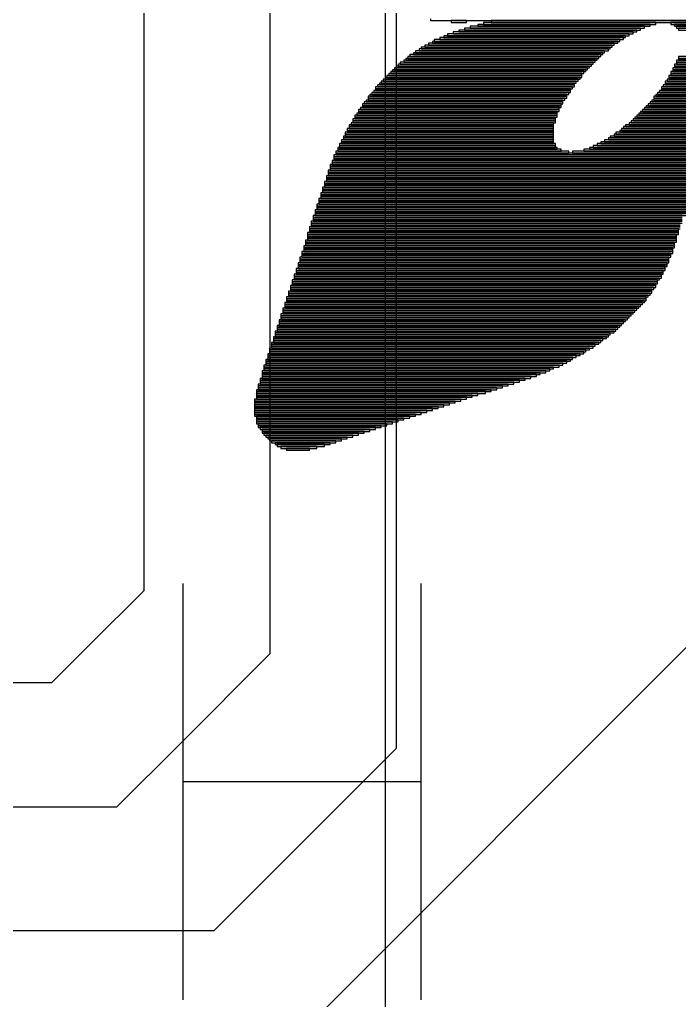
# Model space of a CAD drawing. Extents: x 2.2 to 42.7, y -26.5 to -3.7.
# Drawn here: x 35.696 to 38.353, y -18.917 to -14.969 of the extents above; entities that cross this region are included whole.
import ezdxf

# ---------------------------------------------------------------- set-up
doc = ezdxf.new("R2010")
doc.units = 0
doc.layers.get('0').update_dxf_attribs({"linetype": 'continuous'})

msp = doc.modelspace()

# ---------------------------------------------------------------- linework, layer by layer
at = {"color": 0}
for points in [[(36.7055, -17.5209), (36.7055, -13.7744), (36.7055, -10.0279)], [(37.2135, -17.9019), (37.2135, -14.0284), (37.2135, -10.1549)], [(36.1975, -17.2669), (36.1975, -13.7744), (36.1975, -10.2819)], [(37.1678, -11.9786), (37.1678, -15.9233), (37.1678, -19.8679)], [(37.3507, -14.9657), (37.3507, -14.9733)], [(37.3507, -14.9733), (40.4749, -14.9733)], [(37.4955, -14.9733), (37.4345, -14.9733)], [(37.4345, -14.9733), (37.4345, -14.9809)], [(37.4345, -14.9809), (37.4955, -14.9809)], [(37.4955, -14.9809), (37.4955, -14.9733)], [(38.2118, -14.9962), (37.5107, -14.9962)], [(37.5107, -14.9962), (37.5107, -15.0038)], [(38.2346, -14.9885), (37.5412, -14.9885)], [(37.5412, -14.9885), (37.5412, -14.9962)], [(37.5412, -14.9962), (38.2346, -14.9962)], [(38.2575, -14.9809), (37.5641, -14.9809)], [(37.5641, -14.9809), (37.5641, -14.9885)], [(37.5641, -14.9885), (38.2575, -14.9885)], [(40.4673, -14.9733), (37.5945, -14.9733)], [(37.5945, -14.9733), (37.5945, -14.9809)], [(37.5945, -14.9809), (40.4673, -14.9809)], [(38.2118, -15.0038), (38.2118, -14.9962)], [(38.2346, -14.9962), (38.2346, -14.9885)], [(38.2575, -14.9885), (38.2575, -14.9809)], [(40.4597, -14.9809), (38.3184, -14.9809)], [(38.3184, -14.9809), (38.3184, -14.9885)], [(38.3184, -14.9885), (40.4597, -14.9885)], [(40.4444, -14.9885), (38.3337, -14.9885)], [(38.3337, -14.9885), (38.3337, -14.9962)], [(38.3337, -14.9962), (40.4444, -14.9962)], [(40.4368, -14.9962), (38.3413, -14.9962)], [(38.3413, -14.9962), (38.3413, -15.0038)], [(38.1356, -15.0343), (37.404, -15.0343)], [(37.404, -15.0343), (37.404, -15.0419)], [(38.1508, -15.0266), (37.4193, -15.0266)], [(37.4193, -15.0266), (37.4193, -15.0343)], [(37.4193, -15.0343), (38.1508, -15.0343)], [(38.166, -15.019), (37.4421, -15.019)], [(37.4421, -15.019), (37.4421, -15.0266)], [(37.4421, -15.0266), (38.166, -15.0266)], [(38.1813, -15.0114), (37.465, -15.0114)], [(37.465, -15.0114), (37.465, -15.019)], [(37.465, -15.019), (38.1813, -15.019)], [(38.1965, -15.0038), (37.4879, -15.0038)], [(37.4879, -15.0038), (37.4879, -15.0114)], [(37.4879, -15.0114), (38.1965, -15.0114)], [(37.5107, -15.0038), (38.2118, -15.0038)], [(38.1356, -15.0419), (38.1356, -15.0343)], [(38.1508, -15.0343), (38.1508, -15.0266)], [(38.166, -15.0266), (38.166, -15.019)], [(38.1813, -15.019), (38.1813, -15.0114)], [(38.1965, -15.0114), (38.1965, -15.0038)], [(38.3413, -15.0038), (40.4368, -15.0038)], [(40.4216, -15.0038), (38.3489, -15.0038)], [(38.3489, -15.0038), (38.3489, -15.0114)], [(38.3489, -15.0114), (40.4216, -15.0114)], [(38.0746, -15.08), (37.3126, -15.08)], [(37.3126, -15.08), (37.3126, -15.0876)], [(38.0822, -15.0724), (37.3278, -15.0724)], [(37.3278, -15.0724), (37.3278, -15.08)], [(37.3278, -15.08), (38.0822, -15.08)], [(38.0898, -15.0647), (37.3431, -15.0647)], [(37.3431, -15.0647), (37.3431, -15.0724)], [(37.3431, -15.0724), (38.0898, -15.0724)], [(38.1051, -15.0571), (37.3583, -15.0571)], [(37.3583, -15.0571), (37.3583, -15.0647)], [(37.3583, -15.0647), (38.1051, -15.0647)], [(38.1127, -15.0495), (37.3659, -15.0495)], [(37.3659, -15.0495), (37.3659, -15.0571)], [(37.3659, -15.0571), (38.1127, -15.0571)], [(38.1279, -15.0419), (37.3888, -15.0419)], [(37.3888, -15.0419), (37.3888, -15.0495)], [(37.3888, -15.0495), (38.1279, -15.0495)], [(37.404, -15.0419), (38.1356, -15.0419)], [(38.0746, -15.0876), (38.0746, -15.08)], [(38.0822, -15.08), (38.0822, -15.0724)], [(38.0898, -15.0724), (38.0898, -15.0647)], [(38.1051, -15.0647), (38.1051, -15.0571)], [(38.1127, -15.0571), (38.1127, -15.0495)], [(38.1279, -15.0495), (38.1279, -15.0419)], [(38.0289, -15.1181), (37.2593, -15.1181)], [(37.2593, -15.1181), (37.2593, -15.1257)], [(38.0365, -15.1105), (37.2669, -15.1105)], [(37.2669, -15.1105), (37.2669, -15.1181)], [(37.2669, -15.1181), (38.0365, -15.1181)], [(38.0441, -15.1028), (37.2821, -15.1028)], [(37.2821, -15.1028), (37.2821, -15.1105)], [(37.2821, -15.1105), (38.0441, -15.1105)], [(38.0517, -15.0952), (37.2897, -15.0952)], [(37.2897, -15.0952), (37.2897, -15.1028)], [(37.2897, -15.1028), (38.0517, -15.1028)], [(38.067, -15.0876), (37.305, -15.0876)], [(37.305, -15.0876), (37.305, -15.0952)], [(37.305, -15.0952), (38.067, -15.0952)], [(37.3126, -15.0876), (38.0746, -15.0876)], [(38.0289, -15.1257), (38.0289, -15.1181)], [(38.0365, -15.1181), (38.0365, -15.1105)], [(38.0441, -15.1105), (38.0441, -15.1028)], [(38.0517, -15.1028), (38.0517, -15.0952)], [(38.067, -15.0952), (38.067, -15.0876)], [(38.5851, -15.1181), (38.3489, -15.1181)], [(38.3489, -15.1181), (38.3489, -15.1257)], [(37.9908, -15.1562), (37.2135, -15.1562)], [(37.2135, -15.1562), (37.2135, -15.1638)], [(37.9984, -15.1486), (37.2212, -15.1486)], [(37.2212, -15.1486), (37.2212, -15.1562)], [(37.2212, -15.1562), (37.9984, -15.1562)], [(38.006, -15.1409), (37.2288, -15.1409)], [(37.2288, -15.1409), (37.2288, -15.1486)], [(37.2288, -15.1486), (38.006, -15.1486)], [(38.0136, -15.1333), (37.244, -15.1333)], [(37.244, -15.1333), (37.244, -15.1409)], [(37.244, -15.1409), (38.0136, -15.1409)], [(38.0213, -15.1257), (37.2516, -15.1257)], [(37.2516, -15.1257), (37.2516, -15.1333)], [(37.2516, -15.1333), (38.0213, -15.1333)], [(37.2593, -15.1257), (38.0289, -15.1257)], [(37.9908, -15.1638), (37.9908, -15.1562)], [(37.9984, -15.1562), (37.9984, -15.1486)], [(38.006, -15.1486), (38.006, -15.1409)], [(38.0136, -15.1409), (38.0136, -15.1333)], [(38.0213, -15.1333), (38.0213, -15.1257)], [(38.5851, -15.1486), (38.3337, -15.1486)], [(38.3337, -15.1486), (38.3337, -15.1562)], [(38.5851, -15.1562), (38.3337, -15.1562)], [(38.3337, -15.1562), (38.3337, -15.1638)], [(38.3337, -15.1562), (38.5851, -15.1562)], [(38.5851, -15.1333), (38.3413, -15.1333)], [(38.3413, -15.1333), (38.3413, -15.1409)], [(38.5851, -15.1409), (38.3413, -15.1409)], [(38.3413, -15.1409), (38.3413, -15.1486)], [(38.3413, -15.1409), (38.5851, -15.1409)], [(38.3413, -15.1486), (38.5851, -15.1486)], [(38.5851, -15.1257), (38.3489, -15.1257)], [(38.3489, -15.1257), (38.3489, -15.1333)], [(38.3489, -15.1257), (38.5851, -15.1257)], [(38.3489, -15.1333), (38.5851, -15.1333)], [(37.9603, -15.1943), (37.1754, -15.1943)], [(37.1754, -15.1943), (37.1754, -15.2019)], [(37.9603, -15.1867), (37.1831, -15.1867)], [(37.1831, -15.1867), (37.1831, -15.1943)], [(37.1831, -15.1943), (37.9603, -15.1943)], [(37.9679, -15.179), (37.1907, -15.179)], [(37.1907, -15.179), (37.1907, -15.1867)], [(37.1907, -15.1867), (37.9679, -15.1867)], [(37.9755, -15.1714), (37.1983, -15.1714)], [(37.1983, -15.1714), (37.1983, -15.179)], [(37.1983, -15.179), (37.9755, -15.179)], [(37.9832, -15.1638), (37.2059, -15.1638)], [(37.2059, -15.1638), (37.2059, -15.1714)], [(37.2059, -15.1714), (37.9832, -15.1714)], [(37.2135, -15.1638), (37.9908, -15.1638)], [(37.9603, -15.1943), (37.9603, -15.1867)], [(37.9603, -15.2019), (37.9603, -15.1943)], [(37.9679, -15.1867), (37.9679, -15.179)], [(37.9755, -15.179), (37.9755, -15.1714)], [(37.9832, -15.1714), (37.9832, -15.1638)], [(38.5928, -15.1943), (38.3108, -15.1943)], [(38.3108, -15.1943), (38.3108, -15.2019)], [(38.5851, -15.179), (38.3184, -15.179)], [(38.3184, -15.179), (38.3184, -15.1867)], [(38.5851, -15.1867), (38.3184, -15.1867)], [(38.3184, -15.1867), (38.3184, -15.1943)], [(38.3184, -15.1867), (38.5851, -15.1867)], [(38.3184, -15.1943), (38.5851, -15.1943)], [(38.5851, -15.1638), (38.3261, -15.1638)], [(38.3261, -15.1638), (38.3261, -15.1714)], [(38.5851, -15.1714), (38.3261, -15.1714)], [(38.3261, -15.1714), (38.3261, -15.179)], [(38.3261, -15.1714), (38.5851, -15.1714)], [(38.3261, -15.179), (38.5851, -15.179)], [(38.3337, -15.1638), (38.5851, -15.1638)], [(37.9298, -15.2324), (37.1373, -15.2324)], [(37.1373, -15.2324), (37.1373, -15.24)], [(37.9298, -15.2248), (37.145, -15.2248)], [(37.145, -15.2248), (37.145, -15.2324)], [(37.145, -15.2324), (37.9298, -15.2324)], [(37.9374, -15.2171), (37.1526, -15.2171)], [(37.1526, -15.2171), (37.1526, -15.2248)], [(37.1526, -15.2248), (37.9374, -15.2248)], [(37.9451, -15.2095), (37.1602, -15.2095)], [(37.1602, -15.2095), (37.1602, -15.2171)], [(37.1602, -15.2171), (37.9451, -15.2171)], [(37.9527, -15.2019), (37.1678, -15.2019)], [(37.1678, -15.2019), (37.1678, -15.2095)], [(37.1678, -15.2095), (37.9527, -15.2095)], [(37.1754, -15.2019), (37.9603, -15.2019)], [(37.9298, -15.2324), (37.9298, -15.2248)], [(37.9298, -15.24), (37.9298, -15.2324)], [(37.9374, -15.2248), (37.9374, -15.2171)], [(37.9451, -15.2171), (37.9451, -15.2095)], [(37.9527, -15.2095), (37.9527, -15.2019)], [(38.5928, -15.2324), (38.288, -15.2324)], [(38.288, -15.2324), (38.288, -15.24)], [(38.5928, -15.2171), (38.2956, -15.2171)], [(38.2956, -15.2171), (38.2956, -15.2248)], [(38.5928, -15.2248), (38.2956, -15.2248)], [(38.2956, -15.2248), (38.2956, -15.2324)], [(38.2956, -15.2248), (38.5928, -15.2248)], [(38.2956, -15.2324), (38.5928, -15.2324)], [(38.5928, -15.2095), (38.3032, -15.2095)], [(38.3032, -15.2095), (38.3032, -15.2171)], [(38.3032, -15.2171), (38.5928, -15.2171)], [(38.5928, -15.2019), (38.3108, -15.2019)], [(38.3108, -15.2019), (38.3108, -15.2095)], [(38.3108, -15.2019), (38.5928, -15.2019)], [(38.3108, -15.2095), (38.5928, -15.2095)], [(37.8993, -15.2705), (37.1069, -15.2705)], [(37.1069, -15.2705), (37.1069, -15.2781)], [(37.907, -15.2629), (37.1145, -15.2629)], [(37.1145, -15.2629), (37.1145, -15.2705)], [(37.1145, -15.2705), (37.907, -15.2705)], [(37.9146, -15.2552), (37.1221, -15.2552)], [(37.1221, -15.2552), (37.1221, -15.2629)], [(37.1221, -15.2629), (37.9146, -15.2629)], [(37.9222, -15.24), (37.1297, -15.24)], [(37.1297, -15.24), (37.1297, -15.2476)], [(37.9146, -15.2476), (37.1297, -15.2476)], [(37.1297, -15.2476), (37.1297, -15.2552)], [(37.1297, -15.2476), (37.9222, -15.2476)], [(37.1297, -15.2552), (37.9146, -15.2552)], [(37.1373, -15.24), (37.9298, -15.24)], [(37.8993, -15.2781), (37.8993, -15.2705)], [(37.907, -15.2705), (37.907, -15.2629)], [(37.9146, -15.2552), (37.9146, -15.2476)], [(37.9146, -15.2629), (37.9146, -15.2552)], [(37.9222, -15.2476), (37.9222, -15.24)], [(38.608, -15.2705), (38.2575, -15.2705)], [(38.2575, -15.2705), (38.2575, -15.2781)], [(38.6004, -15.2629), (38.2651, -15.2629)], [(38.2651, -15.2629), (38.2651, -15.2705)], [(38.2651, -15.2705), (38.6004, -15.2705)], [(38.6004, -15.2552), (38.2727, -15.2552)], [(38.2727, -15.2552), (38.2727, -15.2629)], [(38.2727, -15.2629), (38.6004, -15.2629)], [(38.6004, -15.24), (38.2803, -15.24)], [(38.2803, -15.24), (38.2803, -15.2476)], [(38.6004, -15.2476), (38.2803, -15.2476)], [(38.2803, -15.2476), (38.2803, -15.2552)], [(38.2803, -15.2476), (38.6004, -15.2476)], [(38.2803, -15.2552), (38.6004, -15.2552)], [(38.288, -15.24), (38.5928, -15.24)], [(37.8765, -15.3086), (37.0764, -15.3086)], [(37.0764, -15.3086), (37.0764, -15.3162)], [(37.8765, -15.3162), (37.0764, -15.3162)], [(37.0764, -15.3162), (37.0764, -15.3238)], [(37.0764, -15.3162), (37.8765, -15.3162)], [(37.8841, -15.301), (37.084, -15.301)], [(37.084, -15.301), (37.084, -15.3086)], [(37.084, -15.3086), (37.8841, -15.3086)], [(37.8841, -15.2933), (37.0916, -15.2933)], [(37.0916, -15.2933), (37.0916, -15.301)], [(37.0916, -15.301), (37.8841, -15.301)], [(37.8993, -15.2781), (37.0992, -15.2781)], [(37.0992, -15.2781), (37.0992, -15.2857)], [(37.8917, -15.2857), (37.0992, -15.2857)], [(37.0992, -15.2857), (37.0992, -15.2933)], [(37.0992, -15.2857), (37.8993, -15.2857)], [(37.0992, -15.2933), (37.8917, -15.2933)], [(37.1069, -15.2781), (37.8993, -15.2781)], [(37.8765, -15.3162), (37.8765, -15.3086)], [(37.8765, -15.3238), (37.8765, -15.3162)], [(37.8841, -15.301), (37.8841, -15.2933)], [(37.8841, -15.3086), (37.8841, -15.301)], [(37.8917, -15.2933), (37.8917, -15.2857)], [(37.8993, -15.2857), (37.8993, -15.2781)], [(38.6232, -15.3162), (38.2194, -15.3162)], [(38.2194, -15.3162), (38.2194, -15.3238)], [(38.6156, -15.3086), (38.227, -15.3086)], [(38.227, -15.3086), (38.227, -15.3162)], [(38.227, -15.3162), (38.6156, -15.3162)], [(38.6156, -15.301), (38.2346, -15.301)], [(38.2346, -15.301), (38.2346, -15.3086)], [(38.2346, -15.3086), (38.6156, -15.3086)], [(38.6156, -15.2933), (38.2422, -15.2933)], [(38.2422, -15.2933), (38.2422, -15.301)], [(38.2422, -15.301), (38.6156, -15.301)], [(38.608, -15.2781), (38.2499, -15.2781)], [(38.2499, -15.2781), (38.2499, -15.2857)], [(38.608, -15.2857), (38.2499, -15.2857)], [(38.2499, -15.2857), (38.2499, -15.2933)], [(38.2499, -15.2857), (38.608, -15.2857)], [(38.2499, -15.2933), (38.608, -15.2933)], [(38.2575, -15.2781), (38.608, -15.2781)], [(37.8612, -15.3543), (37.0459, -15.3543)], [(37.0459, -15.3543), (37.0459, -15.3619)], [(37.8612, -15.3467), (37.0535, -15.3467)], [(37.0535, -15.3467), (37.0535, -15.3543)], [(37.0535, -15.3543), (37.8612, -15.3543)], [(37.8689, -15.3314), (37.0611, -15.3314)], [(37.0611, -15.3314), (37.0611, -15.3391)], [(37.8612, -15.3391), (37.0611, -15.3391)], [(37.0611, -15.3391), (37.0611, -15.3467)], [(37.0611, -15.3391), (37.8689, -15.3391)], [(37.0611, -15.3467), (37.8612, -15.3467)], [(37.8689, -15.3238), (37.0688, -15.3238)], [(37.0688, -15.3238), (37.0688, -15.3314)], [(37.0688, -15.3314), (37.8689, -15.3314)], [(37.0764, -15.3238), (37.8765, -15.3238)], [(37.8612, -15.3467), (37.8612, -15.3391)], [(37.8612, -15.3543), (37.8612, -15.3467)], [(37.8612, -15.3619), (37.8612, -15.3543)], [(37.8689, -15.3314), (37.8689, -15.3238)], [(37.8689, -15.3391), (37.8689, -15.3314)], [(38.6385, -15.3543), (38.1813, -15.3543)], [(38.1813, -15.3543), (38.1813, -15.3619)], [(38.6309, -15.3467), (38.1889, -15.3467)], [(38.1889, -15.3467), (38.1889, -15.3543)], [(38.1889, -15.3543), (38.6309, -15.3543)], [(38.6309, -15.3391), (38.1965, -15.3391)], [(38.1965, -15.3391), (38.1965, -15.3467)], [(38.1965, -15.3467), (38.6309, -15.3467)], [(38.6232, -15.3314), (38.2041, -15.3314)], [(38.2041, -15.3314), (38.2041, -15.3391)], [(38.2041, -15.3391), (38.6232, -15.3391)], [(38.6232, -15.3238), (38.2118, -15.3238)], [(38.2118, -15.3238), (38.2118, -15.3314)], [(38.2118, -15.3314), (38.6232, -15.3314)], [(38.2194, -15.3238), (38.6232, -15.3238)], [(37.846, -15.3924), (37.023, -15.3924)], [(37.023, -15.3924), (37.023, -15.4)], [(37.846, -15.3848), (37.0307, -15.3848)], [(37.0307, -15.3848), (37.0307, -15.3924)], [(37.0307, -15.3924), (37.846, -15.3924)], [(37.8536, -15.3695), (37.0383, -15.3695)], [(37.0383, -15.3695), (37.0383, -15.3772)], [(37.8536, -15.3772), (37.0383, -15.3772)], [(37.0383, -15.3772), (37.0383, -15.3848)], [(37.0383, -15.3772), (37.8536, -15.3772)], [(37.0383, -15.3848), (37.8536, -15.3848)], [(37.8536, -15.3619), (37.0459, -15.3619)], [(37.0459, -15.3619), (37.0459, -15.3695)], [(37.0459, -15.3619), (37.8612, -15.3619)], [(37.0459, -15.3695), (37.8536, -15.3695)], [(37.846, -15.3924), (37.846, -15.3848)], [(37.846, -15.4), (37.846, -15.3924)], [(37.8536, -15.3695), (37.8536, -15.3619)], [(37.8536, -15.3772), (37.8536, -15.3695)], [(37.8536, -15.3848), (37.8536, -15.3772)], [(38.6537, -15.3924), (38.1356, -15.3924)], [(38.1356, -15.3924), (38.1356, -15.4)], [(38.6461, -15.3848), (38.1508, -15.3848)], [(38.1508, -15.3848), (38.1508, -15.3924)], [(38.1508, -15.3924), (38.6461, -15.3924)], [(38.6461, -15.3772), (38.1584, -15.3772)], [(38.1584, -15.3772), (38.1584, -15.3848)], [(38.1584, -15.3848), (38.6461, -15.3848)], [(38.6461, -15.3695), (38.166, -15.3695)], [(38.166, -15.3695), (38.166, -15.3772)], [(38.166, -15.3772), (38.6461, -15.3772)], [(38.6385, -15.3619), (38.1737, -15.3619)], [(38.1737, -15.3619), (38.1737, -15.3695)], [(38.1737, -15.3695), (38.6385, -15.3695)], [(38.1813, -15.3619), (38.6385, -15.3619)], [(37.846, -15.4229), (37.0078, -15.4229)], [(37.0078, -15.4229), (37.0078, -15.4305)], [(37.846, -15.4305), (37.0078, -15.4305)], [(37.0078, -15.4305), (37.0078, -15.4381)], [(37.0078, -15.4305), (37.846, -15.4305)], [(37.846, -15.4076), (37.0154, -15.4076)], [(37.0154, -15.4076), (37.0154, -15.4153)], [(37.846, -15.4153), (37.0154, -15.4153)], [(37.0154, -15.4153), (37.0154, -15.4229)], [(37.0154, -15.4153), (37.846, -15.4153)], [(37.0154, -15.4229), (37.846, -15.4229)], [(37.846, -15.4), (37.023, -15.4)], [(37.023, -15.4), (37.023, -15.4076)], [(37.023, -15.4), (37.846, -15.4)], [(37.023, -15.4076), (37.846, -15.4076)], [(37.846, -15.4076), (37.846, -15.4)], [(37.846, -15.4153), (37.846, -15.4076)], [(37.846, -15.4229), (37.846, -15.4153)], [(37.846, -15.4305), (37.846, -15.4229)], [(37.846, -15.4381), (37.846, -15.4305)], [(38.6766, -15.4305), (38.0898, -15.4305)], [(38.0898, -15.4305), (38.0898, -15.4381)], [(38.669, -15.4229), (38.0975, -15.4229)], [(38.0975, -15.4229), (38.0975, -15.4305)], [(38.0975, -15.4305), (38.669, -15.4305)], [(38.6613, -15.4153), (38.1127, -15.4153)], [(38.1127, -15.4153), (38.1127, -15.4229)], [(38.1127, -15.4229), (38.6613, -15.4229)], [(38.6613, -15.4076), (38.1203, -15.4076)], [(38.1203, -15.4076), (38.1203, -15.4153)], [(38.1203, -15.4153), (38.6613, -15.4153)], [(38.6537, -15.4), (38.1279, -15.4)], [(38.1279, -15.4), (38.1279, -15.4076)], [(38.1279, -15.4076), (38.6537, -15.4076)], [(38.1356, -15.4), (38.6537, -15.4)], [(37.8536, -15.4686), (36.9849, -15.4686)], [(36.9849, -15.4686), (36.9849, -15.4762)], [(37.846, -15.4534), (36.9926, -15.4534)], [(36.9926, -15.4534), (36.9926, -15.461)], [(37.846, -15.461), (36.9926, -15.461)], [(36.9926, -15.461), (36.9926, -15.4686)], [(36.9926, -15.461), (37.846, -15.461)], [(36.9926, -15.4686), (37.846, -15.4686)], [(37.846, -15.4381), (37.0002, -15.4381)], [(37.0002, -15.4381), (37.0002, -15.4457)], [(37.846, -15.4457), (37.0002, -15.4457)], [(37.0002, -15.4457), (37.0002, -15.4534)], [(37.0002, -15.4457), (37.846, -15.4457)], [(37.0002, -15.4534), (37.846, -15.4534)], [(37.0078, -15.4381), (37.846, -15.4381)], [(37.846, -15.4457), (37.846, -15.4381)], [(37.846, -15.4534), (37.846, -15.4457)], [(37.846, -15.461), (37.846, -15.4534)], [(37.846, -15.4686), (37.846, -15.461)], [(37.8536, -15.4762), (37.8536, -15.4686)], [(38.6918, -15.4686), (38.0213, -15.4686)], [(38.0213, -15.4686), (38.0213, -15.4762)], [(38.6918, -15.461), (38.0365, -15.461)], [(38.0365, -15.461), (38.0365, -15.4686)], [(38.0365, -15.4686), (38.6918, -15.4686)], [(38.6842, -15.4534), (38.0517, -15.4534)], [(38.0517, -15.4534), (38.0517, -15.461)], [(38.0517, -15.461), (38.6842, -15.461)], [(38.6842, -15.4457), (38.067, -15.4457)], [(38.067, -15.4457), (38.067, -15.4534)], [(38.067, -15.4534), (38.6842, -15.4534)], [(38.6766, -15.4381), (38.0746, -15.4381)], [(38.0746, -15.4381), (38.0746, -15.4457)], [(38.0746, -15.4457), (38.6766, -15.4457)], [(38.0898, -15.4381), (38.6766, -15.4381)], [(38.7223, -15.5143), (36.9621, -15.5143)], [(36.9621, -15.5143), (36.9621, -15.5219)], [(37.907, -15.4991), (36.9697, -15.4991)], [(36.9697, -15.4991), (36.9697, -15.5067)], [(38.7223, -15.5067), (36.9697, -15.5067)], [(36.9697, -15.5067), (36.9697, -15.5143)], [(36.9697, -15.5067), (37.907, -15.5067)], [(36.9697, -15.5143), (38.7223, -15.5143)], [(37.8612, -15.4838), (36.9773, -15.4838)], [(36.9773, -15.4838), (36.9773, -15.4915)], [(37.8765, -15.4915), (36.9773, -15.4915)], [(36.9773, -15.4915), (36.9773, -15.4991)], [(36.9773, -15.4915), (37.8612, -15.4915)], [(36.9773, -15.4991), (37.8765, -15.4991)], [(37.8536, -15.4762), (36.9849, -15.4762)], [(36.9849, -15.4762), (36.9849, -15.4838)], [(36.9849, -15.4762), (37.8536, -15.4762)], [(36.9849, -15.4838), (37.8536, -15.4838)], [(37.8536, -15.4838), (37.8536, -15.4762)], [(37.8612, -15.4915), (37.8612, -15.4838)], [(37.8765, -15.4991), (37.8765, -15.4915)], [(37.907, -15.5067), (37.907, -15.4991)], [(38.7147, -15.4991), (37.9222, -15.4991)], [(37.9222, -15.4991), (37.9222, -15.5067)], [(37.9222, -15.5067), (38.7147, -15.5067)], [(38.7071, -15.4915), (37.9679, -15.4915)], [(37.9679, -15.4915), (37.9679, -15.4991)], [(37.9679, -15.4991), (38.7071, -15.4991)], [(38.7071, -15.4838), (37.9908, -15.4838)], [(37.9908, -15.4838), (37.9908, -15.4915)], [(37.9908, -15.4915), (38.7071, -15.4915)], [(38.6994, -15.4762), (38.006, -15.4762)], [(38.006, -15.4762), (38.006, -15.4838)], [(38.006, -15.4838), (38.6994, -15.4838)], [(38.0213, -15.4762), (38.6918, -15.4762)], [(38.7528, -15.5524), (36.9468, -15.5524)], [(36.9468, -15.5524), (36.9468, -15.56)], [(38.7452, -15.5372), (36.9545, -15.5372)], [(36.9545, -15.5372), (36.9545, -15.5448)], [(38.7452, -15.5448), (36.9545, -15.5448)], [(36.9545, -15.5448), (36.9545, -15.5524)], [(36.9545, -15.5448), (38.7452, -15.5448)], [(36.9545, -15.5524), (38.7452, -15.5524)], [(38.7299, -15.5219), (36.9621, -15.5219)], [(36.9621, -15.5219), (36.9621, -15.5296)], [(36.9621, -15.5219), (38.7223, -15.5219)], [(38.7375, -15.5296), (36.9621, -15.5296)], [(36.9621, -15.5296), (36.9621, -15.5372)], [(36.9621, -15.5296), (38.7299, -15.5296)], [(36.9621, -15.5372), (38.7375, -15.5372)], [(38.7756, -15.5753), (36.9392, -15.5753)], [(36.9392, -15.5753), (36.9392, -15.5829)], [(38.7833, -15.5829), (36.9392, -15.5829)], [(36.9392, -15.5829), (36.9392, -15.5905)], [(36.9392, -15.5829), (38.7756, -15.5829)], [(38.7909, -15.5905), (36.9392, -15.5905)], [(36.9392, -15.5905), (36.9392, -15.5981)], [(36.9392, -15.5905), (38.7833, -15.5905)], [(38.7604, -15.56), (36.9468, -15.56)], [(36.9468, -15.56), (36.9468, -15.5677)], [(36.9468, -15.56), (38.7528, -15.56)], [(38.768, -15.5677), (36.9468, -15.5677)], [(36.9468, -15.5677), (36.9468, -15.5753)], [(36.9468, -15.5677), (38.7604, -15.5677)], [(36.9468, -15.5753), (38.768, -15.5753)], [(38.829, -15.621), (36.924, -15.621)], [(36.924, -15.621), (36.924, -15.6286)], [(38.8366, -15.6286), (36.924, -15.6286)], [(36.924, -15.6286), (36.924, -15.6362)], [(36.924, -15.6286), (38.829, -15.6286)], [(38.7985, -15.5981), (36.9316, -15.5981)], [(36.9316, -15.5981), (36.9316, -15.6058)], [(38.8061, -15.6058), (36.9316, -15.6058)], [(36.9316, -15.6058), (36.9316, -15.6134)], [(36.9316, -15.6058), (38.7985, -15.6058)], [(38.8137, -15.6134), (36.9316, -15.6134)], [(36.9316, -15.6134), (36.9316, -15.621)], [(36.9316, -15.6134), (38.8061, -15.6134)], [(36.9316, -15.621), (38.8137, -15.621)], [(36.9392, -15.5981), (38.7909, -15.5981)], [(39.7129, -15.6667), (36.9087, -15.6667)], [(36.9087, -15.6667), (36.9087, -15.6743)], [(38.8595, -15.6439), (36.9164, -15.6439)], [(36.9164, -15.6439), (36.9164, -15.6515)], [(38.8823, -15.6515), (36.9164, -15.6515)], [(36.9164, -15.6515), (36.9164, -15.6591)], [(36.9164, -15.6515), (38.8595, -15.6515)], [(39.7129, -15.6591), (36.9164, -15.6591)], [(36.9164, -15.6591), (36.9164, -15.6667)], [(36.9164, -15.6591), (38.8823, -15.6591)], [(36.9164, -15.6667), (39.7129, -15.6667)], [(38.8518, -15.6362), (36.924, -15.6362)], [(36.924, -15.6362), (36.924, -15.6439)], [(36.924, -15.6362), (38.8366, -15.6362)], [(36.924, -15.6439), (38.8518, -15.6439)], [(39.7205, -15.6896), (36.9011, -15.6896)], [(36.9011, -15.6896), (36.9011, -15.6972)], [(39.7281, -15.6972), (36.9011, -15.6972)], [(36.9011, -15.6972), (36.9011, -15.7048)], [(36.9011, -15.6972), (39.7205, -15.6972)], [(39.7281, -15.7048), (36.9011, -15.7048)], [(36.9011, -15.7048), (36.9011, -15.7124)], [(36.9011, -15.7048), (39.7281, -15.7048)], [(39.7205, -15.6743), (36.9087, -15.6743)], [(36.9087, -15.6743), (36.9087, -15.682)], [(36.9087, -15.6743), (39.7129, -15.6743)], [(39.7205, -15.682), (36.9087, -15.682)], [(36.9087, -15.682), (36.9087, -15.6896)], [(36.9087, -15.682), (39.7205, -15.682)], [(36.9087, -15.6896), (39.7205, -15.6896)], [(39.7358, -15.7353), (36.8859, -15.7353)], [(36.8859, -15.7353), (36.8859, -15.7429)], [(39.7434, -15.7429), (36.8859, -15.7429)], [(36.8859, -15.7429), (36.8859, -15.7505)], [(36.8859, -15.7429), (39.7358, -15.7429)], [(39.7434, -15.7505), (36.8859, -15.7505)], [(36.8859, -15.7505), (36.8859, -15.7582)], [(36.8859, -15.7505), (39.7434, -15.7505)], [(39.7281, -15.7124), (36.8935, -15.7124)], [(36.8935, -15.7124), (36.8935, -15.7201)], [(39.7358, -15.7201), (36.8935, -15.7201)], [(36.8935, -15.7201), (36.8935, -15.7277)], [(36.8935, -15.7201), (39.7281, -15.7201)], [(39.7358, -15.7277), (36.8935, -15.7277)], [(36.8935, -15.7277), (36.8935, -15.7353)], [(36.8935, -15.7277), (39.7358, -15.7277)], [(36.8935, -15.7353), (39.7358, -15.7353)], [(36.9011, -15.7124), (39.7281, -15.7124)], [(38.3642, -15.781), (36.8706, -15.781)], [(36.8706, -15.781), (36.8706, -15.7886)], [(38.3565, -15.7886), (36.8706, -15.7886)], [(36.8706, -15.7886), (36.8706, -15.7963)], [(36.8706, -15.7886), (38.3642, -15.7886)], [(38.3642, -15.7582), (36.8783, -15.7582)], [(36.8783, -15.7582), (36.8783, -15.7658)], [(38.3642, -15.7658), (36.8783, -15.7658)], [(36.8783, -15.7658), (36.8783, -15.7734)], [(36.8783, -15.7658), (38.3642, -15.7658)], [(38.3642, -15.7734), (36.8783, -15.7734)], [(36.8783, -15.7734), (36.8783, -15.781)], [(36.8783, -15.7734), (38.3642, -15.7734)], [(36.8783, -15.781), (38.3642, -15.781)], [(36.8859, -15.7582), (39.7434, -15.7582)], [(38.3489, -15.8267), (36.8554, -15.8267)], [(36.8554, -15.8267), (36.8554, -15.8344)], [(38.3565, -15.8039), (36.863, -15.8039)], [(36.863, -15.8039), (36.863, -15.8115)], [(38.3489, -15.8115), (36.863, -15.8115)], [(36.863, -15.8115), (36.863, -15.8191)], [(36.863, -15.8115), (38.3565, -15.8115)], [(38.3489, -15.8191), (36.863, -15.8191)], [(36.863, -15.8191), (36.863, -15.8267)], [(36.863, -15.8191), (38.3489, -15.8191)], [(36.863, -15.8267), (38.3489, -15.8267)], [(38.3565, -15.7963), (36.8706, -15.7963)], [(36.8706, -15.7963), (36.8706, -15.8039)], [(36.8706, -15.7963), (38.3565, -15.7963)], [(36.8706, -15.8039), (38.3565, -15.8039)], [(38.3489, -15.8191), (38.3489, -15.8115)], [(38.3489, -15.8267), (38.3489, -15.8191)], [(38.3489, -15.8344), (38.3489, -15.8267)], [(38.3413, -15.8572), (36.8478, -15.8572)], [(36.8478, -15.8572), (36.8478, -15.8648)], [(38.3337, -15.8648), (36.8478, -15.8648)], [(36.8478, -15.8648), (36.8478, -15.8725)], [(36.8478, -15.8648), (38.3413, -15.8648)], [(38.3413, -15.8344), (36.8554, -15.8344)], [(36.8554, -15.8344), (36.8554, -15.842)], [(36.8554, -15.8344), (38.3489, -15.8344)], [(38.3413, -15.842), (36.8554, -15.842)], [(36.8554, -15.842), (36.8554, -15.8496)], [(36.8554, -15.842), (38.3413, -15.842)], [(36.8554, -15.8496), (38.3413, -15.8496)], [(38.3413, -15.8496), (36.8554, -15.8496)], [(36.8554, -15.8496), (36.8554, -15.8572)], [(36.8554, -15.8572), (38.3413, -15.8572)], [(38.3337, -15.8725), (38.3337, -15.8648)], [(38.3413, -15.842), (38.3413, -15.8344)], [(38.3413, -15.8496), (38.3413, -15.842)], [(38.3413, -15.8572), (38.3413, -15.8496)], [(38.3413, -15.8648), (38.3413, -15.8572)], [(38.3261, -15.9029), (36.8325, -15.9029)], [(36.8325, -15.9029), (36.8325, -15.9106)], [(38.3337, -15.8801), (36.8402, -15.8801)], [(36.8402, -15.8801), (36.8402, -15.8877)], [(38.3261, -15.8877), (36.8402, -15.8877)], [(36.8402, -15.8877), (36.8402, -15.8953)], [(36.8402, -15.8877), (38.3337, -15.8877)], [(38.3261, -15.8953), (36.8402, -15.8953)], [(36.8402, -15.8953), (36.8402, -15.9029)], [(36.8402, -15.8953), (38.3261, -15.8953)], [(36.8402, -15.9029), (38.3261, -15.9029)], [(38.3337, -15.8725), (36.8478, -15.8725)], [(36.8478, -15.8725), (36.8478, -15.8801)], [(36.8478, -15.8725), (38.3337, -15.8725)], [(36.8478, -15.8801), (38.3337, -15.8801)], [(38.3261, -15.8953), (38.3261, -15.8877)], [(38.3261, -15.9029), (38.3261, -15.8953)], [(38.3261, -15.9106), (38.3261, -15.9029)], [(38.3337, -15.8801), (38.3337, -15.8725)], [(38.3337, -15.8877), (38.3337, -15.8801)], [(38.3032, -15.9487), (36.8173, -15.9487)], [(36.8173, -15.9487), (36.8173, -15.9563)], [(38.3108, -15.9258), (36.8249, -15.9258)], [(36.8249, -15.9258), (36.8249, -15.9334)], [(38.3108, -15.9334), (36.8249, -15.9334)], [(36.8249, -15.9334), (36.8249, -15.941)], [(36.8249, -15.9334), (38.3108, -15.9334)], [(38.3108, -15.941), (36.8249, -15.941)], [(36.8249, -15.941), (36.8249, -15.9487)], [(36.8249, -15.941), (38.3108, -15.941)], [(36.8249, -15.9487), (38.3108, -15.9487)], [(38.3184, -15.9106), (36.8325, -15.9106)], [(36.8325, -15.9106), (36.8325, -15.9182)], [(36.8325, -15.9106), (38.3261, -15.9106)], [(38.3184, -15.9182), (36.8325, -15.9182)], [(36.8325, -15.9182), (36.8325, -15.9258)], [(36.8325, -15.9182), (38.3184, -15.9182)], [(36.8325, -15.9258), (38.3184, -15.9258)], [(38.3032, -15.9563), (38.3032, -15.9487)], [(38.3108, -15.9334), (38.3108, -15.9258)], [(38.3108, -15.941), (38.3108, -15.9334)], [(38.3108, -15.9487), (38.3108, -15.941)], [(38.3184, -15.9182), (38.3184, -15.9106)], [(38.3184, -15.9258), (38.3184, -15.9182)], [(38.2956, -15.9715), (36.8097, -15.9715)], [(36.8097, -15.9715), (36.8097, -15.9791)], [(38.288, -15.9791), (36.8097, -15.9791)], [(36.8097, -15.9791), (36.8097, -15.9868)], [(36.8097, -15.9791), (38.2956, -15.9791)], [(38.288, -15.9868), (36.8097, -15.9868)], [(36.8097, -15.9868), (36.8097, -15.9944)], [(36.8097, -15.9868), (38.288, -15.9868)], [(38.3032, -15.9563), (36.8173, -15.9563)], [(36.8173, -15.9563), (36.8173, -15.9639)], [(36.8173, -15.9563), (38.3032, -15.9563)], [(38.2956, -15.9639), (36.8173, -15.9639)], [(36.8173, -15.9639), (36.8173, -15.9715)], [(36.8173, -15.9639), (38.3032, -15.9639)], [(36.8173, -15.9715), (38.2956, -15.9715)], [(38.288, -15.9868), (38.288, -15.9791)], [(38.288, -15.9944), (38.288, -15.9868)], [(38.2956, -15.9715), (38.2956, -15.9639)], [(38.2956, -15.9791), (38.2956, -15.9715)], [(38.3032, -15.9639), (38.3032, -15.9563)], [(38.2651, -16.0172), (36.7944, -16.0172)], [(36.7944, -16.0172), (36.7944, -16.0249)], [(38.2651, -16.0249), (36.7944, -16.0249)], [(36.7944, -16.0249), (36.7944, -16.0325)], [(36.7944, -16.0249), (38.2651, -16.0249)], [(38.2803, -15.9944), (36.8021, -15.9944)], [(36.8021, -15.9944), (36.8021, -16.002)], [(38.2803, -16.002), (36.8021, -16.002)], [(36.8021, -16.002), (36.8021, -16.0096)], [(36.8021, -16.002), (38.2803, -16.002)], [(38.2727, -16.0096), (36.8021, -16.0096)], [(36.8021, -16.0096), (36.8021, -16.0172)], [(36.8021, -16.0096), (38.2803, -16.0096)], [(36.8021, -16.0172), (38.2727, -16.0172)], [(36.8097, -15.9944), (38.288, -15.9944)], [(38.2651, -16.0249), (38.2651, -16.0172)], [(38.2651, -16.0325), (38.2651, -16.0249)], [(38.2727, -16.0172), (38.2727, -16.0096)], [(38.2803, -16.002), (38.2803, -15.9944)], [(38.2803, -16.0096), (38.2803, -16.002)], [(38.2422, -16.063), (36.7792, -16.063)], [(36.7792, -16.063), (36.7792, -16.0706)], [(38.2575, -16.0401), (36.7868, -16.0401)], [(36.7868, -16.0401), (36.7868, -16.0477)], [(38.2499, -16.0477), (36.7868, -16.0477)], [(36.7868, -16.0477), (36.7868, -16.0553)], [(36.7868, -16.0477), (38.2575, -16.0477)], [(38.2422, -16.0553), (36.7868, -16.0553)], [(36.7868, -16.0553), (36.7868, -16.063)], [(36.7868, -16.0553), (38.2499, -16.0553)], [(36.7868, -16.063), (38.2422, -16.063)], [(38.2575, -16.0325), (36.7944, -16.0325)], [(36.7944, -16.0325), (36.7944, -16.0401)], [(36.7944, -16.0325), (38.2651, -16.0325)], [(36.7944, -16.0401), (38.2575, -16.0401)], [(38.2422, -16.063), (38.2422, -16.0553)], [(38.2422, -16.0706), (38.2422, -16.063)], [(38.2499, -16.0553), (38.2499, -16.0477)], [(38.2575, -16.0401), (38.2575, -16.0325)], [(38.2575, -16.0477), (38.2575, -16.0401)], [(38.2194, -16.0858), (36.7716, -16.0858)], [(36.7716, -16.0858), (36.7716, -16.0934)], [(38.2194, -16.0934), (36.7716, -16.0934)], [(36.7716, -16.0934), (36.7716, -16.1011)], [(36.7716, -16.0934), (38.2194, -16.0934)], [(38.2118, -16.1011), (36.7716, -16.1011)], [(36.7716, -16.1011), (36.7716, -16.1087)], [(36.7716, -16.1011), (38.2194, -16.1011)], [(38.2346, -16.0706), (36.7792, -16.0706)], [(36.7792, -16.0706), (36.7792, -16.0782)], [(36.7792, -16.0706), (38.2422, -16.0706)], [(38.227, -16.0782), (36.7792, -16.0782)], [(36.7792, -16.0782), (36.7792, -16.0858)], [(36.7792, -16.0782), (38.2346, -16.0782)], [(36.7792, -16.0858), (38.227, -16.0858)], [(38.2118, -16.1087), (38.2118, -16.1011)], [(38.2194, -16.0934), (38.2194, -16.0858)], [(38.2194, -16.1011), (38.2194, -16.0934)], [(38.227, -16.0858), (38.227, -16.0782)], [(38.2346, -16.0782), (38.2346, -16.0706)], [(38.1813, -16.1315), (36.7563, -16.1315)], [(36.7563, -16.1315), (36.7563, -16.1392)], [(38.1737, -16.1392), (36.7563, -16.1392)], [(36.7563, -16.1392), (36.7563, -16.1468)], [(36.7563, -16.1392), (38.1813, -16.1392)], [(38.2041, -16.1087), (36.764, -16.1087)], [(36.764, -16.1087), (36.764, -16.1163)], [(38.1965, -16.1163), (36.764, -16.1163)], [(36.764, -16.1163), (36.764, -16.1239)], [(36.764, -16.1163), (38.2041, -16.1163)], [(38.1889, -16.1239), (36.764, -16.1239)], [(36.764, -16.1239), (36.764, -16.1315)], [(36.764, -16.1239), (38.1965, -16.1239)], [(36.764, -16.1315), (38.1889, -16.1315)], [(36.7716, -16.1087), (38.2118, -16.1087)], [(38.1737, -16.1468), (38.1737, -16.1392)], [(38.1813, -16.1392), (38.1813, -16.1315)], [(38.1889, -16.1315), (38.1889, -16.1239)], [(38.1965, -16.1239), (38.1965, -16.1163)], [(38.2041, -16.1163), (38.2041, -16.1087)], [(38.1356, -16.1773), (36.7411, -16.1773)], [(36.7411, -16.1773), (36.7411, -16.1849)], [(38.1279, -16.1849), (36.7411, -16.1849)], [(36.7411, -16.1849), (36.7411, -16.1925)], [(36.7411, -16.1849), (38.1356, -16.1849)], [(38.1584, -16.1544), (36.7487, -16.1544)], [(36.7487, -16.1544), (36.7487, -16.162)], [(38.1508, -16.162), (36.7487, -16.162)], [(36.7487, -16.162), (36.7487, -16.1696)], [(36.7487, -16.162), (38.1584, -16.162)], [(38.1432, -16.1696), (36.7487, -16.1696)], [(36.7487, -16.1696), (36.7487, -16.1773)], [(36.7487, -16.1696), (38.1508, -16.1696)], [(36.7487, -16.1773), (38.1432, -16.1773)], [(38.166, -16.1468), (36.7563, -16.1468)], [(36.7563, -16.1468), (36.7563, -16.1544)], [(36.7563, -16.1468), (38.1737, -16.1468)], [(36.7563, -16.1544), (38.166, -16.1544)], [(38.1279, -16.1925), (38.1279, -16.1849)], [(38.1356, -16.1849), (38.1356, -16.1773)], [(38.1432, -16.1773), (38.1432, -16.1696)], [(38.1508, -16.1696), (38.1508, -16.162)], [(38.1584, -16.162), (38.1584, -16.1544)], [(38.166, -16.1544), (38.166, -16.1468)], [(38.0898, -16.223), (36.7259, -16.223)], [(36.7259, -16.223), (36.7259, -16.2306)], [(38.1127, -16.2001), (36.7335, -16.2001)], [(36.7335, -16.2001), (36.7335, -16.2077)], [(38.1051, -16.2077), (36.7335, -16.2077)], [(36.7335, -16.2077), (36.7335, -16.2154)], [(36.7335, -16.2077), (38.1127, -16.2077)], [(38.0975, -16.2154), (36.7335, -16.2154)], [(36.7335, -16.2154), (36.7335, -16.223)], [(36.7335, -16.2154), (38.1051, -16.2154)], [(36.7335, -16.223), (38.0975, -16.223)], [(38.1203, -16.1925), (36.7411, -16.1925)], [(36.7411, -16.1925), (36.7411, -16.2001)], [(36.7411, -16.1925), (38.1279, -16.1925)], [(36.7411, -16.2001), (38.1203, -16.2001)], [(38.0898, -16.2306), (38.0898, -16.223)], [(38.0975, -16.223), (38.0975, -16.2154)], [(38.1051, -16.2154), (38.1051, -16.2077)], [(38.1127, -16.2077), (38.1127, -16.2001)], [(38.1203, -16.2001), (38.1203, -16.1925)], [(38.0594, -16.2458), (36.7182, -16.2458)], [(36.7182, -16.2458), (36.7182, -16.2535)], [(38.0441, -16.2535), (36.7182, -16.2535)], [(36.7182, -16.2535), (36.7182, -16.2611)], [(36.7182, -16.2535), (38.0594, -16.2535)], [(38.0365, -16.2611), (36.7182, -16.2611)], [(36.7182, -16.2611), (36.7182, -16.2687)], [(36.7182, -16.2611), (38.0441, -16.2611)], [(38.0746, -16.2306), (36.7259, -16.2306)], [(36.7259, -16.2306), (36.7259, -16.2382)], [(36.7259, -16.2306), (38.0898, -16.2306)], [(38.067, -16.2382), (36.7259, -16.2382)], [(36.7259, -16.2382), (36.7259, -16.2458)], [(36.7259, -16.2382), (38.0746, -16.2382)], [(36.7259, -16.2458), (38.067, -16.2458)], [(38.0365, -16.2687), (38.0365, -16.2611)], [(38.0441, -16.2611), (38.0441, -16.2535)], [(38.0594, -16.2535), (38.0594, -16.2458)], [(38.067, -16.2458), (38.067, -16.2382)], [(38.0746, -16.2382), (38.0746, -16.2306)], [(37.9908, -16.2916), (36.703, -16.2916)], [(36.703, -16.2916), (36.703, -16.2992)], [(37.9755, -16.2992), (36.703, -16.2992)], [(36.703, -16.2992), (36.703, -16.3068)], [(36.703, -16.2992), (37.9908, -16.2992)], [(38.0289, -16.2687), (36.7106, -16.2687)], [(36.7106, -16.2687), (36.7106, -16.2763)], [(38.0136, -16.2763), (36.7106, -16.2763)], [(36.7106, -16.2763), (36.7106, -16.2839)], [(36.7106, -16.2763), (38.0289, -16.2763)], [(38.006, -16.2839), (36.7106, -16.2839)], [(36.7106, -16.2839), (36.7106, -16.2916)], [(36.7106, -16.2839), (38.0136, -16.2839)], [(36.7106, -16.2916), (38.006, -16.2916)], [(36.7182, -16.2687), (38.0365, -16.2687)], [(37.9755, -16.3068), (37.9755, -16.2992)], [(37.9908, -16.2992), (37.9908, -16.2916)], [(38.006, -16.2916), (38.006, -16.2839)], [(38.0136, -16.2839), (38.0136, -16.2763)], [(38.0289, -16.2763), (38.0289, -16.2687)], [(37.9146, -16.3373), (36.6878, -16.3373)], [(36.6878, -16.3373), (36.6878, -16.3449)], [(37.9527, -16.3144), (36.6954, -16.3144)], [(36.6954, -16.3144), (36.6954, -16.322)], [(37.9374, -16.322), (36.6954, -16.322)], [(36.6954, -16.322), (36.6954, -16.3297)], [(36.6954, -16.322), (37.9527, -16.322)], [(37.9222, -16.3297), (36.6954, -16.3297)], [(36.6954, -16.3297), (36.6954, -16.3373)], [(36.6954, -16.3297), (37.9374, -16.3297)], [(36.6954, -16.3373), (37.9222, -16.3373)], [(37.9679, -16.3068), (36.703, -16.3068)], [(36.703, -16.3068), (36.703, -16.3144)], [(36.703, -16.3068), (37.9755, -16.3068)], [(36.703, -16.3144), (37.9679, -16.3144)], [(37.9146, -16.3449), (37.9146, -16.3373)], [(37.9222, -16.3373), (37.9222, -16.3297)], [(37.9374, -16.3297), (37.9374, -16.322)], [(37.9527, -16.322), (37.9527, -16.3144)], [(37.9679, -16.3144), (37.9679, -16.3068)], [(37.8155, -16.383), (36.6725, -16.383)], [(36.6725, -16.383), (36.6725, -16.3906)], [(37.8689, -16.3601), (36.6801, -16.3601)], [(36.6801, -16.3601), (36.6801, -16.3678)], [(37.846, -16.3678), (36.6801, -16.3678)], [(36.6801, -16.3678), (36.6801, -16.3754)], [(36.6801, -16.3678), (37.8689, -16.3678)], [(37.8308, -16.3754), (36.6801, -16.3754)], [(36.6801, -16.3754), (36.6801, -16.383)], [(36.6801, -16.3754), (37.846, -16.3754)], [(36.6801, -16.383), (37.8308, -16.383)], [(37.8993, -16.3449), (36.6878, -16.3449)], [(36.6878, -16.3449), (36.6878, -16.3525)], [(36.6878, -16.3449), (37.9146, -16.3449)], [(37.8841, -16.3525), (36.6878, -16.3525)], [(36.6878, -16.3525), (36.6878, -16.3601)], [(36.6878, -16.3525), (37.8993, -16.3525)], [(36.6878, -16.3601), (37.8841, -16.3601)], [(37.8155, -16.3906), (37.8155, -16.383)], [(37.8308, -16.383), (37.8308, -16.3754)], [(37.846, -16.3754), (37.846, -16.3678)], [(37.8689, -16.3678), (37.8689, -16.3601)], [(37.8841, -16.3601), (37.8841, -16.3525)], [(37.8993, -16.3525), (37.8993, -16.3449)], [(37.7317, -16.4135), (36.6649, -16.4135)], [(36.6649, -16.4135), (36.6649, -16.4211)], [(37.7088, -16.4211), (36.6649, -16.4211)], [(36.6649, -16.4211), (36.6649, -16.4287)], [(36.6649, -16.4211), (37.7317, -16.4211)], [(37.7927, -16.3906), (36.6725, -16.3906)], [(36.6725, -16.3906), (36.6725, -16.3982)], [(36.6725, -16.3906), (37.8155, -16.3906)], [(37.7774, -16.3982), (36.6725, -16.3982)], [(36.6725, -16.3982), (36.6725, -16.4059)], [(36.6725, -16.3982), (37.7927, -16.3982)], [(37.7546, -16.4059), (36.6725, -16.4059)], [(36.6725, -16.4059), (36.6725, -16.4135)], [(36.6725, -16.4059), (37.7774, -16.4059)], [(36.6725, -16.4135), (37.7546, -16.4135)], [(37.7088, -16.4287), (37.7088, -16.4211)], [(37.7317, -16.4211), (37.7317, -16.4135)], [(37.7546, -16.4135), (37.7546, -16.4059)], [(37.7774, -16.4059), (37.7774, -16.3982)], [(37.7927, -16.3982), (37.7927, -16.3906)], [(37.5945, -16.4592), (36.6497, -16.4592)], [(36.6497, -16.4592), (36.6497, -16.4668)], [(37.6631, -16.4363), (36.6573, -16.4363)], [(36.6573, -16.4363), (36.6573, -16.444)], [(37.6403, -16.444), (36.6573, -16.444)], [(36.6573, -16.444), (36.6573, -16.4516)], [(36.6573, -16.444), (37.6631, -16.444)], [(37.6174, -16.4516), (36.6573, -16.4516)], [(36.6573, -16.4516), (36.6573, -16.4592)], [(36.6573, -16.4516), (37.6403, -16.4516)], [(36.6573, -16.4592), (37.6174, -16.4592)], [(37.686, -16.4287), (36.6649, -16.4287)], [(36.6649, -16.4287), (36.6649, -16.4363)], [(36.6649, -16.4287), (37.7088, -16.4287)], [(36.6649, -16.4363), (37.686, -16.4363)], [(37.5945, -16.4668), (37.5945, -16.4592)], [(37.6174, -16.4592), (37.6174, -16.4516)], [(37.6403, -16.4516), (37.6403, -16.444)], [(37.6631, -16.444), (37.6631, -16.4363)], [(37.686, -16.4363), (37.686, -16.4287)], [(37.4726, -16.4973), (36.642, -16.4973)], [(36.642, -16.4973), (36.642, -16.5049)], [(37.5717, -16.4668), (36.6497, -16.4668)], [(36.6497, -16.4668), (36.6497, -16.4744)], [(36.6497, -16.4668), (37.5945, -16.4668)], [(37.5412, -16.4744), (36.6497, -16.4744)], [(36.6497, -16.4744), (36.6497, -16.4821)], [(36.6497, -16.4744), (37.5717, -16.4744)], [(37.5183, -16.4821), (36.6497, -16.4821)], [(36.6497, -16.4821), (36.6497, -16.4897)], [(36.6497, -16.4821), (37.5412, -16.4821)], [(37.4955, -16.4897), (36.6497, -16.4897)], [(36.6497, -16.4897), (36.6497, -16.4973)], [(36.6497, -16.4897), (37.5183, -16.4897)], [(36.6497, -16.4973), (37.4955, -16.4973)], [(37.4726, -16.5049), (37.4726, -16.4973)], [(37.4955, -16.4973), (37.4955, -16.4897)], [(37.5183, -16.4897), (37.5183, -16.4821)], [(37.5412, -16.4821), (37.5412, -16.4744)], [(37.5717, -16.4744), (37.5717, -16.4668)], [(37.4498, -16.5049), (36.642, -16.5049)], [(36.642, -16.5049), (36.642, -16.5125)], [(36.642, -16.5049), (37.4726, -16.5049)], [(37.4269, -16.5125), (36.642, -16.5125)], [(36.642, -16.5125), (36.642, -16.5202)], [(36.642, -16.5125), (37.4498, -16.5125)], [(37.404, -16.5202), (36.642, -16.5202)], [(36.642, -16.5202), (36.642, -16.5278)], [(36.642, -16.5202), (37.4269, -16.5202)], [(37.3812, -16.5278), (36.642, -16.5278)], [(36.642, -16.5278), (36.642, -16.5354)], [(36.642, -16.5278), (37.404, -16.5278)], [(37.3583, -16.5354), (36.642, -16.5354)], [(36.642, -16.5354), (36.642, -16.543)], [(36.642, -16.5354), (37.3812, -16.5354)], [(37.3583, -16.543), (37.3583, -16.5354)], [(37.3812, -16.5354), (37.3812, -16.5278)], [(37.404, -16.5278), (37.404, -16.5202)], [(37.4269, -16.5202), (37.4269, -16.5125)], [(37.4498, -16.5125), (37.4498, -16.5049)], [(37.3355, -16.543), (36.642, -16.543)], [(36.642, -16.543), (36.642, -16.5506)], [(36.642, -16.543), (37.3583, -16.543)], [(37.3126, -16.5506), (36.642, -16.5506)], [(36.642, -16.5506), (36.642, -16.5583)], [(36.642, -16.5506), (37.3355, -16.5506)], [(37.2897, -16.5583), (36.642, -16.5583)], [(36.642, -16.5583), (36.642, -16.5659)], [(36.642, -16.5583), (37.3126, -16.5583)], [(36.642, -16.5659), (37.2897, -16.5659)], [(37.2669, -16.5659), (36.6497, -16.5659)], [(36.6497, -16.5659), (36.6497, -16.5735)], [(37.244, -16.5735), (36.6497, -16.5735)], [(36.6497, -16.5735), (36.6497, -16.5811)], [(36.6497, -16.5735), (37.2669, -16.5735)], [(37.244, -16.5811), (37.244, -16.5735)], [(37.2669, -16.5735), (37.2669, -16.5659)], [(37.2897, -16.5659), (37.2897, -16.5583)], [(37.3126, -16.5583), (37.3126, -16.5506)], [(37.3355, -16.5506), (37.3355, -16.543)], [(37.2212, -16.5811), (36.6497, -16.5811)], [(36.6497, -16.5811), (36.6497, -16.5887)], [(36.6497, -16.5811), (37.244, -16.5811)], [(37.1983, -16.5887), (36.6497, -16.5887)], [(36.6497, -16.5887), (36.6497, -16.5964)], [(36.6497, -16.5887), (37.2212, -16.5887)], [(36.6497, -16.5964), (37.1983, -16.5964)], [(37.1754, -16.5964), (36.6573, -16.5964)], [(36.6573, -16.5964), (36.6573, -16.604)], [(37.1526, -16.604), (36.6573, -16.604)], [(36.6573, -16.604), (36.6573, -16.6116)], [(36.6573, -16.604), (37.1754, -16.604)], [(36.6573, -16.6116), (37.1526, -16.6116)], [(37.1297, -16.6116), (36.6649, -16.6116)], [(36.6649, -16.6116), (36.6649, -16.6192)], [(36.6649, -16.6192), (37.1297, -16.6192)], [(37.1069, -16.6192), (36.6725, -16.6192)], [(36.6725, -16.6192), (36.6725, -16.6268)], [(37.1069, -16.6268), (37.1069, -16.6192)], [(37.1297, -16.6192), (37.1297, -16.6116)], [(37.1526, -16.6116), (37.1526, -16.604)], [(37.1754, -16.604), (37.1754, -16.5964)], [(37.1983, -16.5964), (37.1983, -16.5887)], [(37.2212, -16.5887), (37.2212, -16.5811)], [(37.084, -16.6268), (36.6725, -16.6268)], [(36.6725, -16.6268), (36.6725, -16.6345)], [(36.6725, -16.6268), (37.1069, -16.6268)], [(36.6725, -16.6345), (37.084, -16.6345)], [(37.0611, -16.6345), (36.6801, -16.6345)], [(36.6801, -16.6345), (36.6801, -16.6421)], [(36.6801, -16.6421), (37.0611, -16.6421)], [(37.0383, -16.6421), (36.6878, -16.6421)], [(36.6878, -16.6421), (36.6878, -16.6497)], [(36.6878, -16.6497), (37.0383, -16.6497)], [(37.0154, -16.6497), (36.6954, -16.6497)], [(36.6954, -16.6497), (36.6954, -16.6573)], [(36.6954, -16.6573), (37.0154, -16.6573)], [(36.9926, -16.6573), (36.703, -16.6573)], [(36.703, -16.6573), (36.703, -16.6649)], [(36.9926, -16.6649), (36.9926, -16.6573)], [(37.0154, -16.6573), (37.0154, -16.6497)], [(37.0383, -16.6497), (37.0383, -16.6421)], [(37.0611, -16.6421), (37.0611, -16.6345)], [(37.084, -16.6345), (37.084, -16.6268)], [(36.703, -16.6649), (36.9926, -16.6649)], [(36.9697, -16.6649), (36.7106, -16.6649)], [(36.7106, -16.6649), (36.7106, -16.6726)], [(36.7106, -16.6726), (36.9697, -16.6726)], [(36.9468, -16.6726), (36.7259, -16.6726)], [(36.7259, -16.6726), (36.7259, -16.6802)], [(36.7259, -16.6802), (36.9468, -16.6802)], [(36.924, -16.6802), (36.7335, -16.6802)], [(36.7335, -16.6802), (36.7335, -16.6878)], [(36.7335, -16.6878), (36.924, -16.6878)], [(36.8935, -16.6878), (36.7487, -16.6878)], [(36.7487, -16.6878), (36.7487, -16.6954)], [(36.7487, -16.6954), (36.8935, -16.6954)], [(36.863, -16.6954), (36.7716, -16.6954)], [(36.7716, -16.6954), (36.7716, -16.703)], [(36.863, -16.703), (36.863, -16.6954)], [(36.8935, -16.6954), (36.8935, -16.6878)], [(36.924, -16.6878), (36.924, -16.6802)], [(36.9468, -16.6802), (36.9468, -16.6726)], [(36.9697, -16.6726), (36.9697, -16.6649)], [(36.7716, -16.703), (36.863, -16.703)], [(36.355, -18.9154), (36.355, -17.239)], [(37.3126, -18.9154), (37.3126, -17.239)], [(35.9766, -17.4879), (36.1975, -17.2669)], [(38.4835, -17.3939), (36.7411, -19.1364)], [(35.8267, -17.6378), (35.9766, -17.4879)], [(36.3398, -17.8867), (36.7055, -17.5209)], [(26.7614, -17.6378), (31.2941, -17.6378), (35.8267, -17.6378)], [(36.0883, -18.1381), (36.3398, -17.8867)], [(36.8275, -18.288), (37.2135, -17.9019)], [(36.355, -18.0365), (37.3126, -18.0365)], [(26.7614, -18.1381), (31.4249, -18.1381), (36.0883, -18.1381)], [(36.4795, -18.636), (36.8275, -18.288)], [(26.7614, -18.636), (31.6205, -18.636), (36.4795, -18.636)]]:
    msp.add_lwpolyline(points, dxfattribs=at)

doc.saveas('drawing.dxf')
